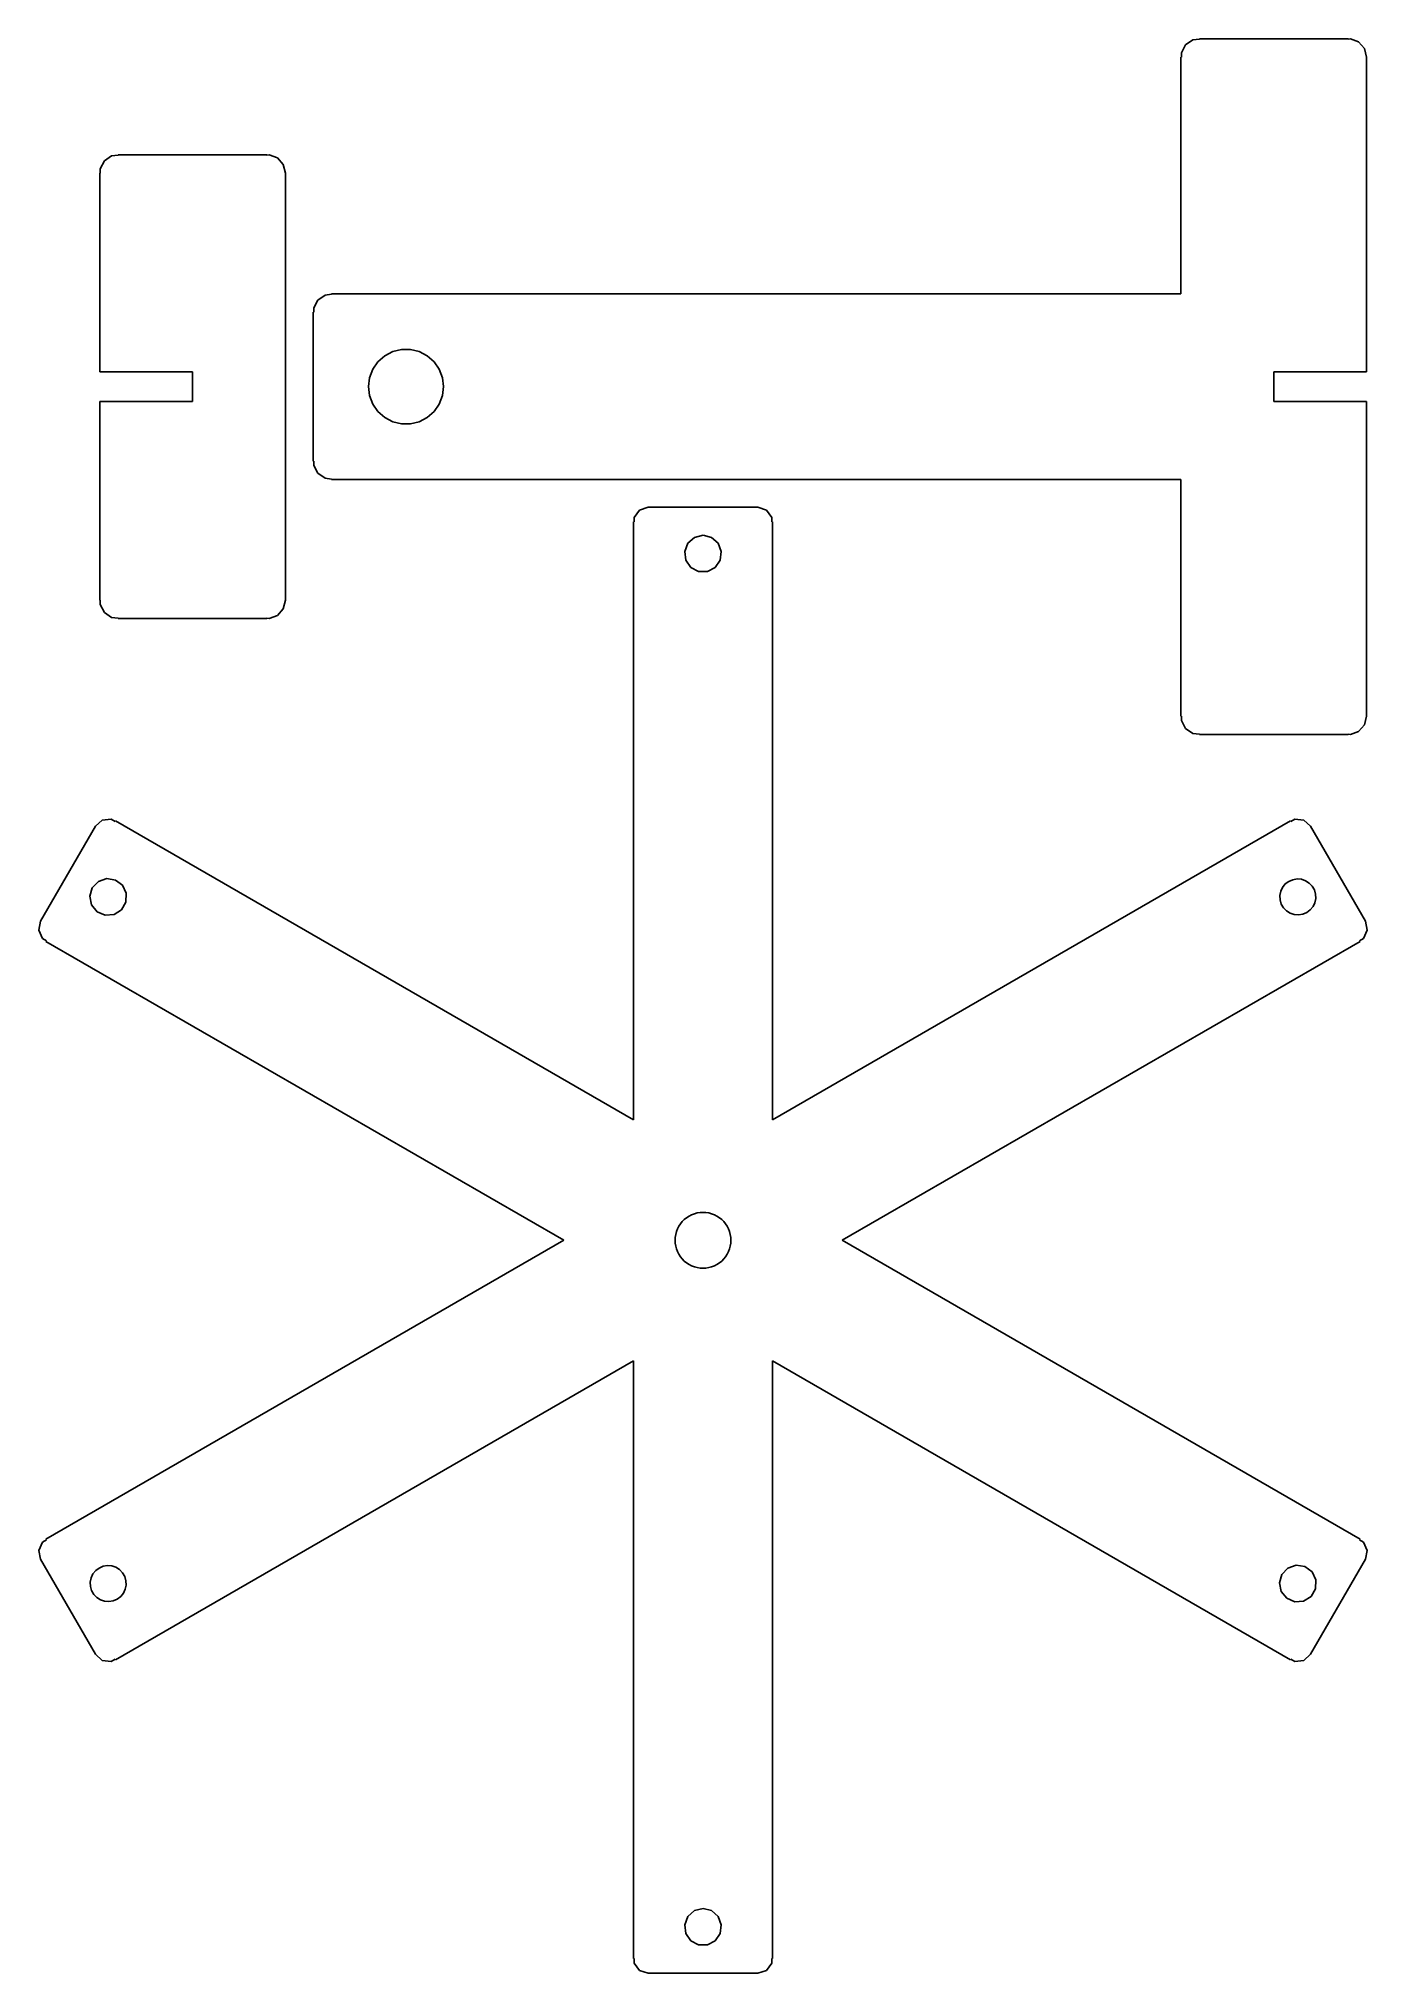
# Model space of a CAD drawing. Header units: metres. Extents: x -143 to 143, y -248 to 169.
import ezdxf

# ---------------------------------------------------------------- set-up
doc = ezdxf.new("R2010")
doc.units = ezdxf.units.M

msp = doc.modelspace()

# ---------------------------------------------------------------- linework, layer by layer
for p, q in [((103.998, 167.663), (103.115, 165.981)), ((105.561, 168.742), (103.998, 167.663)), ((106.969, 168.913), (105.561, 168.742)), ((139.031, 169), (106.969, 169)), ((106.969, 169), (106.969, 168.913)), ((139.031, 168.913), (139.031, 169)), ((139.51, 168.971), (139.031, 168.913)), ((141.286, 168.297), (139.51, 168.971)), ((142.545, 166.876), (141.286, 168.297)), ((143, 165.031), (142.545, 166.876)), ((103.115, 165.031), (103, 165.031)), ((103, 165.031), (103, 114)), ((103.115, 165.981), (103.115, 165.031)), ((143, 97.175), (143, 165.031)), ((-129.002, 142.663), (-129.885, 140.981)), ((-127.439, 143.742), (-129.002, 142.663)), ((-126.031, 143.913), (-127.439, 143.742)), ((-93.9688, 144), (-126.031, 144)), ((-126.031, 144), (-126.031, 143.913)), ((-93.9688, 143.913), (-93.9688, 144)), ((-93.4904, 143.971), (-93.9688, 143.913)), ((-91.7142, 143.297), (-93.4904, 143.971)), ((-90.4546, 141.876), (-91.7142, 143.297)), ((-90, 140.031), (-90.4546, 141.876)), ((-129.885, 140.031), (-130, 140.031)), ((-130, 140.031), (-130, 97.175)), ((-129.885, 140.981), (-129.885, 140.031)), ((-90, 47.9688), (-90, 140.031)), ((-83.0019, 112.663), (-83.8847, 110.981)), ((-81.4386, 113.742), (-83.0019, 112.663)), ((-80.0312, 113.913), (-81.4386, 113.742)), ((103, 114), (-80.0312, 114)), ((-80.0312, 114), (-80.0312, 113.913)), ((-83.8847, 110.031), (-84, 110.031)), ((-84, 110.031), (-84, 77.9688)), ((-83.8847, 110.981), (-83.8847, 110.031)), ((-70.0517, 99.3613), (-68.5928, 100.654)), ((-68.5928, 100.654), (-66.867, 101.56)), ((-66.867, 101.56), (-64.9745, 102.026)), ((-64.9745, 102.026), (-63.0255, 102.026)), ((-63.0255, 102.026), (-61.133, 101.56)), ((-61.133, 101.56), (-59.4072, 100.654)), ((-59.4072, 100.654), (-57.9483, 99.3613)), ((-130, 97.175), (-110, 97.175)), ((-110, 97.175), (-110, 90.825)), ((-72.085, 94), (-71.8501, 95.9349)), ((-71.8501, 95.9349), (-71.1589, 97.7573)), ((-71.1589, 97.7573), (-70.0517, 99.3613)), ((-57.9483, 99.3613), (-56.8411, 97.7573)), ((-56.8411, 97.7573), (-56.1499, 95.9349)), ((-56.1499, 95.9349), (-55.915, 94)), ((123, 90.825), (123, 97.175)), ((123, 97.175), (143, 97.175)), ((-71.8501, 92.0651), (-72.085, 94)), ((-71.1589, 90.2427), (-71.8501, 92.0651)), ((-56.1499, 92.0651), (-56.8411, 90.2427)), ((-55.915, 94), (-56.1499, 92.0651)), ((-110, 90.825), (-130, 90.825)), ((-130, 90.825), (-130, 47.9688)), ((-70.0517, 88.6387), (-71.1589, 90.2427)), ((-68.5928, 87.3462), (-70.0517, 88.6387)), ((-57.9483, 88.6387), (-59.4072, 87.3462)), ((-56.8411, 90.2427), (-57.9483, 88.6387)), ((143, 90.825), (123, 90.825)), ((143, 22.9688), (143, 90.825)), ((-66.867, 86.4404), (-68.5928, 87.3462)), ((-64.9745, 85.974), (-66.867, 86.4404)), ((-63.0255, 85.974), (-64.9745, 85.974)), ((-61.133, 86.4404), (-63.0255, 85.974)), ((-59.4072, 87.3462), (-61.133, 86.4404)), ((-84, 77.9688), (-83.8847, 77.9688)), ((-83.8847, 77.9688), (-83.8847, 77.019)), ((-83.8847, 77.019), (-83.0019, 75.337)), ((-83.0019, 75.337), (-81.4386, 74.2579)), ((-81.4386, 74.2579), (-80.0312, 74.087)), ((-80.0312, 74.087), (-80.0312, 74)), ((-80.0312, 74), (103, 74)), ((103, 74), (103, 22.9688)), ((-13.6912, 67.3936), (-14.8446, 65.8061)), ((-11.825, 68), (-13.6912, 67.3936)), ((11.825, 68), (-11.825, 68)), ((13.6912, 67.3936), (11.825, 68)), ((14.8446, 65.8061), (13.6912, 67.3936)), ((-14.8446, 64.825), (-15, 64.825)), ((-15, 64.825), (-15, -64.0192)), ((-14.8446, 65.8061), (-14.8446, 64.825)), ((14.8446, 64.825), (14.8446, 65.8061)), ((15, 64.825), (14.8446, 64.825)), ((15, -64.0192), (15, 64.825)), ((-3.9398, 58.4784), (-3.2662, 60.2545)), ((-3.71083, 56.5927), (-3.9398, 58.4784)), ((-3.2662, 60.2545), (-1.84436, 61.5142)), ((-1.84436, 61.5142), (0, 61.9688)), ((0, 61.9688), (1.84436, 61.5142)), ((1.84436, 61.5142), (3.2662, 60.2545)), ((3.2662, 60.2545), (3.9398, 58.4784)), ((3.9398, 58.4784), (3.71083, 56.5927)), ((-2.63176, 55.0293), (-3.71083, 56.5927)), ((-0.949783, 54.1466), (-2.63176, 55.0293)), ((2.63176, 55.0293), (0.949783, 54.1466)), ((3.71083, 56.5927), (2.63176, 55.0293)), ((0.949783, 54.1466), (-0.949783, 54.1466)), ((-130, 47.9688), (-129.885, 47.9688)), ((-129.885, 47.9688), (-129.885, 47.019)), ((-129.885, 47.019), (-129.002, 45.337)), ((-91.7142, 44.7025), (-90.4546, 46.1244)), ((-90.4546, 46.1244), (-90, 47.9688)), ((-129.002, 45.337), (-127.439, 44.2579)), ((-127.439, 44.2579), (-126.031, 44.087)), ((-126.031, 44.087), (-126.031, 44)), ((-126.031, 44), (-93.9688, 44)), ((-93.9688, 44.087), (-93.4904, 44.0289)), ((-93.9688, 44), (-93.9688, 44.087)), ((-93.4904, 44.0289), (-91.7142, 44.7025)), ((103, 22.9688), (103.115, 22.9688)), ((103.115, 22.9688), (103.115, 22.019)), ((103.115, 22.019), (103.998, 20.337)), ((141.286, 19.7025), (142.545, 21.1244)), ((142.545, 21.1244), (143, 22.9688)), ((103.998, 20.337), (105.561, 19.2579)), ((105.561, 19.2579), (106.969, 19.087)), ((106.969, 19.087), (106.969, 19)), ((106.969, 19), (139.031, 19)), ((139.031, 19.087), (139.51, 19.0289)), ((139.031, 19), (139.031, 19.087)), ((139.51, 19.0289), (141.286, 19.7025)), ((-129.461, 0.553757), (-130.92, -0.759247)), ((-127.51, 0.758865), (-129.461, 0.553757)), ((-126.66, 0.268295), (-127.51, 0.758865)), ((-126.582, 0.402878), (-126.66, 0.268295)), ((-15, -64.0192), (-126.582, 0.402878)), ((126.582, 0.402878), (15, -64.0192)), ((126.66, 0.268295), (126.582, 0.402878)), ((127.51, 0.758865), (126.66, 0.268295)), ((129.461, 0.553757), (127.51, 0.758865)), ((130.92, -0.759247), (129.461, 0.553757)), ((-130.92, -0.759247), (-142.745, -21.2408)), ((142.745, -21.2408), (130.92, -0.759247)), ((-130.293, -12.6457), (-128.491, -12.0441)), ((-128.491, -12.0441), (-126.616, -12.3488)), ((-126.616, -12.3488), (-125.098, -13.49)), ((126.231, -12.6383), (127.092, -12.2715)), ((127.092, -12.2715), (128.015, -12.1214)), ((128.015, -12.1214), (128.948, -12.1967)), ((128.948, -12.1967), (129.836, -12.4931)), ((129.836, -12.4931), (130.627, -12.9932)), ((-132.137, -15.8402), (-131.609, -14.0156)), ((-131.757, -17.7014), (-132.137, -15.8402)), ((-131.609, -14.0156), (-130.293, -12.6457)), ((-125.098, -13.49), (-124.283, -15.2061)), ((-124.283, -15.2061), (-124.36, -17.1042)), ((124.303, -15.6877), (124.49, -14.7708)), ((124.34, -16.6227), (124.303, -15.6877)), ((124.601, -17.5215), (124.34, -16.6227)), ((124.49, -14.7708), (124.891, -13.9254)), ((124.891, -13.9254), (125.483, -13.2005)), ((125.483, -13.2005), (126.231, -12.6383)), ((130.627, -12.9932), (131.275, -13.6681)), ((131.275, -13.6681), (131.743, -14.4785)), ((131.743, -14.4785), (132.003, -15.3773)), ((132.041, -16.3123), (131.854, -17.2292)), ((132.003, -15.3773), (132.041, -16.3123)), ((-130.556, -19.1728), (-131.757, -17.7014)), ((-128.808, -19.9174), (-130.556, -19.1728)), ((-126.915, -19.7645), (-128.808, -19.9174)), ((-125.309, -18.7493), (-126.915, -19.7645)), ((-124.36, -17.1042), (-125.309, -18.7493)), ((125.069, -18.3319), (124.601, -17.5215)), ((125.717, -19.0068), (125.069, -18.3319)), ((126.508, -19.507), (125.717, -19.0068)), ((127.395, -19.8033), (126.508, -19.507)), ((128.328, -19.8786), (127.395, -19.8033)), ((129.252, -19.7285), (128.328, -19.8786)), ((130.113, -19.3617), (129.252, -19.7285)), ((130.861, -18.7995), (130.113, -19.3617)), ((131.453, -18.0746), (130.861, -18.7995)), ((131.854, -17.2292), (131.453, -18.0746)), ((-142.745, -21.2408), (-143.152, -23.1601)), ((-143.152, -23.1601), (-142.354, -24.9527)), ((-142.354, -24.9527), (-141.505, -25.4433)), ((141.505, -25.4433), (142.354, -24.9527)), ((142.354, -24.9527), (143.152, -23.1601)), ((143.152, -23.1601), (142.745, -21.2408)), ((-141.505, -25.4433), (-141.582, -25.5779)), ((-141.582, -25.5779), (-30, -90)), ((30, -90), (141.582, -25.5779)), ((141.582, -25.5779), (141.505, -25.4433)), ((-5.72377, -88.1402), (-5.49802, -87.5521)), ((-5.49802, -87.5521), (-5.21202, -86.9908)), ((-5.21202, -86.9908), (-4.86893, -86.4625)), ((-4.86893, -86.4625), (-4.47249, -85.973)), ((-4.47249, -85.973), (-4.02704, -85.5275)), ((-4.02704, -85.5275), (-3.53748, -85.1311)), ((-3.53748, -85.1311), (-3.00916, -84.788)), ((-3.00916, -84.788), (-2.44788, -84.502)), ((-2.44788, -84.502), (-1.85976, -84.2762)), ((-1.85976, -84.2762), (-1.25127, -84.1132)), ((-1.25127, -84.1132), (-0.629074, -84.0146)), ((-0.629074, -84.0146), (0, -83.9817)), ((0, -83.9817), (0.629074, -84.0146)), ((0.629074, -84.0146), (1.25127, -84.1132)), ((1.25127, -84.1132), (1.85976, -84.2762)), ((1.85976, -84.2762), (2.44788, -84.502)), ((2.44788, -84.502), (3.00916, -84.788)), ((3.00916, -84.788), (3.53748, -85.1311)), ((3.53748, -85.1311), (4.02704, -85.5275)), ((4.02704, -85.5275), (4.47249, -85.973)), ((4.47249, -85.973), (4.86893, -86.4625)), ((4.86893, -86.4625), (5.21202, -86.9908)), ((5.21202, -86.9908), (5.49802, -87.5521)), ((5.49802, -87.5521), (5.72377, -88.1402)), ((-30, -90), (-141.582, -154.422)), ((-6.01833, -90), (-5.98535, -89.3709)), ((-5.98535, -90.6291), (-6.01833, -90)), ((-5.98535, -89.3709), (-5.88681, -88.7487)), ((-5.88681, -91.2513), (-5.98535, -90.6291)), ((-5.88681, -88.7487), (-5.72377, -88.1402)), ((-5.72377, -91.8598), (-5.88681, -91.2513)), ((5.72377, -88.1402), (5.88681, -88.7487)), ((5.88681, -91.2513), (5.72377, -91.8598)), ((5.88681, -88.7487), (5.98535, -89.3709)), ((5.98535, -90.6291), (5.88681, -91.2513)), ((5.98535, -89.3709), (6.01833, -90)), ((6.01833, -90), (5.98535, -90.6291)), ((141.582, -154.422), (30, -90)), ((-5.49802, -92.4479), (-5.72377, -91.8598)), ((-5.21202, -93.0092), (-5.49802, -92.4479)), ((-4.86893, -93.5375), (-5.21202, -93.0092)), ((-4.47249, -94.027), (-4.86893, -93.5375)), ((-4.02704, -94.4725), (-4.47249, -94.027)), ((-3.53748, -94.8689), (-4.02704, -94.4725)), ((-3.00916, -95.212), (-3.53748, -94.8689)), ((-2.44788, -95.498), (-3.00916, -95.212)), ((-1.85976, -95.7238), (-2.44788, -95.498)), ((-1.25127, -95.8868), (-1.85976, -95.7238)), ((-0.629074, -95.9854), (-1.25127, -95.8868)), ((1.25127, -95.8868), (0.629074, -95.9854)), ((1.85976, -95.7238), (1.25127, -95.8868)), ((2.44788, -95.498), (1.85976, -95.7238)), ((3.00916, -95.212), (2.44788, -95.498)), ((3.53748, -94.8689), (3.00916, -95.212)), ((4.02704, -94.4725), (3.53748, -94.8689)), ((4.47249, -94.027), (4.02704, -94.4725)), ((4.86893, -93.5375), (4.47249, -94.027)), ((5.21202, -93.0092), (4.86893, -93.5375)), ((5.49802, -92.4479), (5.21202, -93.0092)), ((5.72377, -91.8598), (5.49802, -92.4479)), ((0, -96.0183), (-0.629074, -95.9854)), ((0.629074, -95.9854), (0, -96.0183)), ((-126.582, -180.403), (-15, -115.981)), ((-15, -115.981), (-15, -244.825)), ((15, -244.825), (15, -115.981)), ((15, -115.981), (126.582, -180.403)), ((-142.354, -155.047), (-143.152, -156.84)), ((-143.152, -156.84), (-142.745, -158.759)), ((-141.505, -154.557), (-142.354, -155.047)), ((-141.582, -154.422), (-141.505, -154.557)), ((141.505, -154.557), (141.582, -154.422)), ((142.354, -155.047), (141.505, -154.557)), ((143.152, -156.84), (142.354, -155.047)), ((142.745, -158.759), (143.152, -156.84)), ((-142.745, -158.759), (-130.92, -179.241)), ((-131.854, -162.771), (-131.453, -161.925)), ((-131.453, -161.925), (-130.861, -161.2)), ((-130.861, -161.2), (-130.113, -160.638)), ((-130.113, -160.638), (-129.252, -160.272)), ((-129.252, -160.272), (-128.328, -160.121)), ((-128.328, -160.121), (-127.395, -160.197)), ((-127.395, -160.197), (-126.508, -160.493)), ((-126.508, -160.493), (-125.717, -160.993)), ((-125.717, -160.993), (-125.069, -161.668)), ((-125.069, -161.668), (-124.601, -162.478)), ((-124.601, -162.478), (-124.34, -163.377)), ((124.206, -163.84), (124.735, -162.016)), ((124.735, -162.016), (126.051, -160.646)), ((126.051, -160.646), (127.852, -160.044)), ((127.852, -160.044), (129.727, -160.349)), ((129.727, -160.349), (131.246, -161.49)), ((130.92, -179.241), (142.745, -158.759)), ((131.246, -161.49), (132.06, -163.206)), ((-132.041, -163.688), (-131.854, -162.771)), ((-132.003, -164.623), (-132.041, -163.688)), ((-131.743, -165.521), (-132.003, -164.623)), ((-131.275, -166.332), (-131.743, -165.521)), ((-130.627, -167.007), (-131.275, -166.332)), ((-125.483, -166.8), (-126.231, -167.362)), ((-124.891, -166.075), (-125.483, -166.8)), ((-124.49, -165.229), (-124.891, -166.075)), ((-124.303, -164.312), (-124.49, -165.229)), ((-124.34, -163.377), (-124.303, -164.312)), ((124.586, -165.701), (124.206, -163.84)), ((125.788, -167.173), (124.586, -165.701)), ((131.034, -166.749), (129.429, -167.764)), ((131.984, -165.104), (131.034, -166.749)), ((132.06, -163.206), (131.984, -165.104)), ((-129.836, -167.507), (-130.627, -167.007)), ((-128.948, -167.803), (-129.836, -167.507)), ((-128.015, -167.879), (-128.948, -167.803)), ((-127.092, -167.728), (-128.015, -167.879)), ((-126.231, -167.362), (-127.092, -167.728)), ((127.535, -167.917), (125.788, -167.173)), ((129.429, -167.764), (127.535, -167.917)), ((-130.92, -179.241), (-129.461, -180.554)), ((129.461, -180.554), (130.92, -179.241)), ((-129.461, -180.554), (-127.51, -180.759)), ((-127.51, -180.759), (-126.66, -180.268)), ((-126.66, -180.268), (-126.582, -180.403)), ((126.582, -180.403), (126.66, -180.268)), ((126.66, -180.268), (127.51, -180.759)), ((127.51, -180.759), (129.461, -180.554)), ((-3.9398, -237.522), (-3.2662, -235.745)), ((-3.71083, -239.407), (-3.9398, -237.522)), ((-3.2662, -235.745), (-1.84436, -234.486)), ((-1.84436, -234.486), (0, -234.031)), ((0, -234.031), (1.84436, -234.486)), ((1.84436, -234.486), (3.2662, -235.745)), ((3.2662, -235.745), (3.9398, -237.522)), ((3.9398, -237.522), (3.71083, -239.407)), ((-2.63176, -240.971), (-3.71083, -239.407)), ((-0.949783, -241.853), (-2.63176, -240.971)), ((0.949783, -241.853), (-0.949783, -241.853)), ((2.63176, -240.971), (0.949783, -241.853)), ((3.71083, -239.407), (2.63176, -240.971)), ((-15, -244.825), (-14.8446, -244.825)), ((-14.8446, -244.825), (-14.8446, -245.806)), ((-14.8446, -245.806), (-13.6912, -247.394)), ((13.6912, -247.394), (14.8446, -245.806)), ((14.8446, -245.806), (14.8446, -244.825)), ((14.8446, -244.825), (15, -244.825)), ((-13.6912, -247.394), (-11.825, -248)), ((-11.825, -248), (11.825, -248)), ((11.825, -248), (13.6912, -247.394))]:
    msp.add_line(p, q)

doc.saveas('drawing.dxf')
